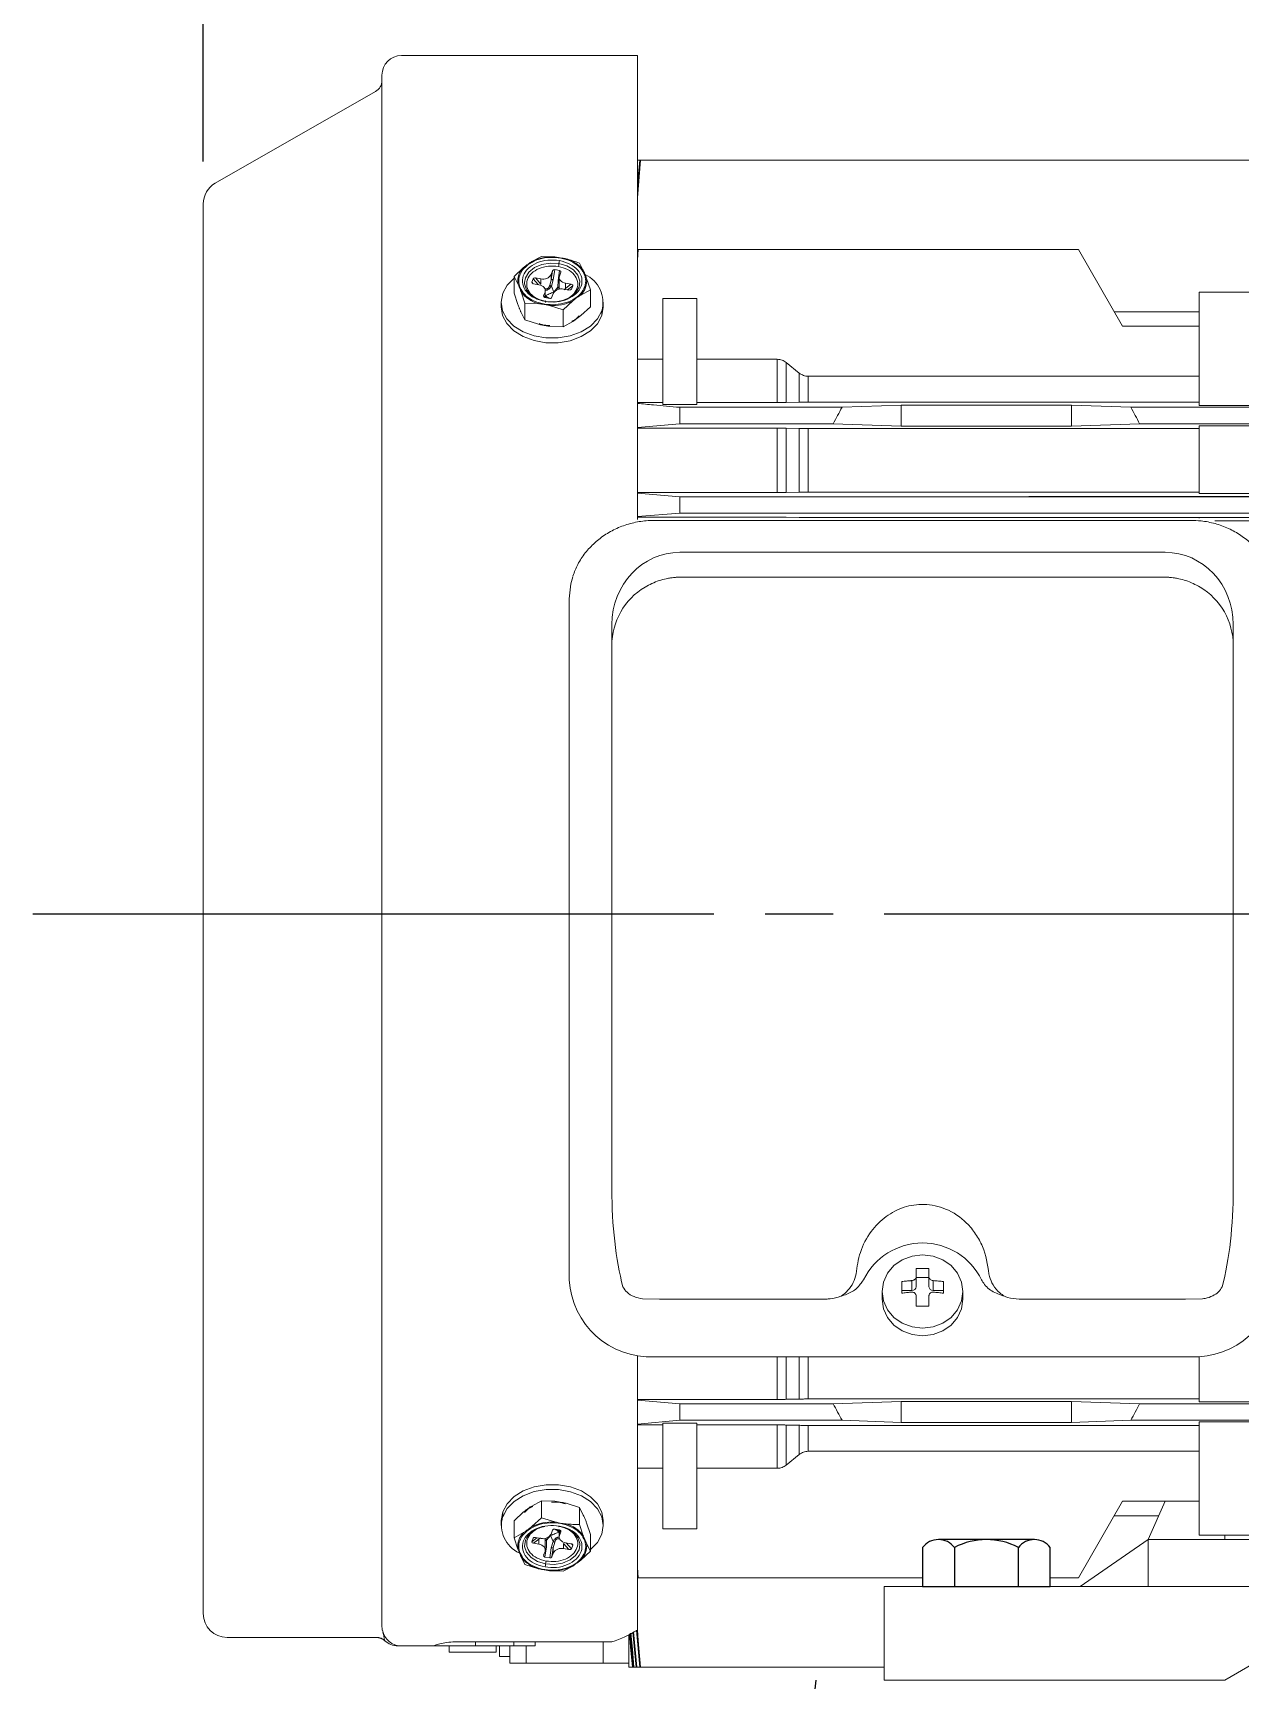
# Model space of a CAD drawing. Header units: millimetres. Extents: x 0 to 2376, y 0 to 1680.
# Drawn here: x 450.6 to 592.4, y 440.1 to 633.5 of the extents above; entities that cross this region are included whole.
import ezdxf

# ---------------------------------------------------------------- set-up
doc = ezdxf.new("R2010")
doc.units = ezdxf.units.MM
doc.header["$LTSCALE"] = 4
doc.linetypes.add('CENTER', pattern=[25, 20, -1.5, 2, -1.5])
doc.layers.add('DETAIL', color=4, linetype='Continuous')
doc.layers.add('SIZE', color=3, linetype='Continuous')

msp = doc.modelspace()

# ---------------------------------------------------------------- linework, layer by layer
at = {"color": 7, "linetype": 'Continuous', "lineweight": 15}
for p, q in [((521.56, 630.87), (493.86, 630.87)), ((521.56, 630.87), (521.56, 576.39)), ((491.56, 446.55), (491.56, 628.57)), ((490.8, 626.64), (471.97, 615.87)), ((521.94, 618.57), (521.56, 614.15)), ((521.56, 618.57), (521.84, 618.57)), ((521.94, 618.57), (693.18, 618.57)), ((470.56, 448.5), (470.56, 613.44)), ((521.66, 608.07), (521.56, 606.85)), ((521.66, 608.07), (573.36, 608.07)), ((578.56, 599.07), (573.36, 608.07)), ((508.2, 605.98), (507.08, 604.92)), ((508.73, 606.32), (508.68, 606.34)), ((510.28, 607.27), (509.15, 606.67)), ((511.86, 607.22), (510.28, 607.27)), ((511.44, 605.15), (511.59, 605.59)), ((511.44, 604.54), (511.59, 605.59)), ((511.67, 604.53), (511.85, 605.73)), ((511.85, 605.73), (512.43, 605.63)), ((512.25, 604.43), (512.43, 605.63)), ((515.21, 605.61), (514.77, 606.48)), ((507.08, 602.95), (507.08, 604.92)), ((507.08, 604.92), (507.52, 604.05)), ((507.71, 603.6), (507.78, 603.62)), ((509.16, 604.24), (509.3, 604.65)), ((509.98, 603.94), (509.35, 604.05)), ((509.59, 604.74), (510.22, 604.63)), ((509.59, 604.74), (510.22, 604.03)), ((510.22, 604.63), (510.22, 604.03)), ((511.26, 603.85), (511.44, 604.54)), ((511.44, 604.54), (511.44, 605.15)), ((511.46, 603.79), (511.67, 604.53)), ((511.75, 603.09), (511.46, 603.79)), ((512.23, 603.66), (511.76, 603.09)), ((512.25, 604.43), (512.23, 603.66)), ((512.38, 604.8), (512.38, 603.93)), ((512.56, 605.42), (512.41, 604.97)), ((513.13, 604.12), (513.76, 604.01)), ((513.13, 604.12), (513.13, 603.51)), ((513.13, 603.51), (513.76, 604.01)), ((513.96, 603.83), (513.81, 603.41)), ((516.04, 603.34), (515.59, 604.68)), ((505.56, 601.91), (505.56, 601.34)), ((507.08, 602.95), (507.52, 601.62)), ((507.9, 603.12), (508.35, 601.78)), ((508.35, 599.81), (508.35, 601.78)), ((508.35, 601.78), (509.93, 601.73)), ((510.55, 602.64), (510.71, 603.09)), ((510.71, 602.48), (510.55, 602.64)), ((511.27, 602.33), (510.69, 602.44)), ((510.71, 603.09), (510.71, 602.48)), ((510.74, 602.43), (510.74, 603.26)), ((511.68, 602.92), (511.52, 602.47)), ((513.96, 602.05), (512.83, 600.99)), ((513.52, 603.32), (512.89, 603.43)), ((514.91, 602.74), (516.04, 603.34)), ((516.04, 603.34), (516.04, 601.37)), ((517.56, 601.34), (517.56, 601.91)), ((528.56, 602.33), (524.56, 602.33)), ((524.56, 602.33), (524.56, 589.9)), ((528.56, 602.33), (528.56, 589.9)), ((587.56, 589.75), (587.56, 603.07)), ((662.56, 603.07), (587.56, 603.07)), ((507.9, 600.69), (508.35, 599.81)), ((508.35, 599.81), (509.93, 599.31)), ((511.25, 601.5), (512.83, 600.99)), ((512.83, 599.02), (512.83, 600.99)), ((514.91, 600.32), (516.04, 601.37)), ((517.38, 600.88), (517.38, 600.32)), ((577.57, 600.78), (587.56, 600.78)), ((511.25, 599.07), (512.83, 599.02)), ((512.83, 599.02), (513.96, 599.62)), ((578.56, 599.07), (587.56, 599.07)), ((521.56, 595.2), (524.56, 595.2)), ((528.56, 595.2), (538, 595.2)), ((538, 590.1), (538, 595.2)), ((539.03, 594.82), (540.58, 593.58)), ((539.03, 594.82), (539.03, 590.11)), ((540.58, 590.15), (540.58, 593.58)), ((541.61, 593.19), (587.56, 593.19)), ((541.61, 593.19), (541.61, 590.16)), ((521.56, 590.1), (524.56, 590.1)), ((528.56, 590.1), (538, 590.1)), ((539.03, 590.11), (540.58, 590.15)), ((541.61, 590.16), (587.56, 590.16)), ((524.56, 589.9), (528.56, 589.9)), ((526.56, 587.62), (526.56, 589.55)), ((526.56, 589.55), (545.6, 589.55)), ((545.6, 589.55), (552.56, 589.8)), ((552.56, 589.8), (552.56, 587.33)), ((552.56, 589.8), (572.56, 589.8)), ((572.56, 589.8), (579.52, 589.55)), ((572.56, 589.8), (572.56, 587.33)), ((579.52, 589.55), (670.6, 589.55)), ((587.56, 589.75), (662.56, 589.75)), ((526.56, 587.62), (521.56, 587.19)), ((538, 587.11), (521.56, 587.11)), ((526.56, 587.62), (544.56, 587.62)), ((538, 579.54), (538, 587.11)), ((540.58, 587.07), (539.03, 587.1)), ((539.03, 587.1), (539.03, 579.55)), ((540.58, 579.58), (540.58, 587.07)), ((587.56, 587.06), (541.61, 587.06)), ((541.61, 587.06), (541.61, 579.59)), ((552.56, 587.33), (544.56, 587.62)), ((572.56, 587.33), (552.56, 587.33)), ((580.56, 587.62), (572.56, 587.33)), ((580.56, 587.62), (669.56, 587.62)), ((662.56, 587.39), (587.56, 587.39)), ((587.56, 579.42), (587.56, 587.39)), ((521.56, 579.54), (538, 579.54)), ((521.56, 579.46), (526.56, 579.05)), ((526.56, 577.11), (526.56, 579.05)), ((526.56, 579.05), (688.56, 579.05)), ((539.03, 579.55), (540.58, 579.58)), ((541.61, 579.59), (587.56, 579.59)), ((587.56, 579.42), (662.56, 579.42)), ((526.56, 577.11), (521.56, 576.72)), ((538, 576.65), (521.56, 576.65)), ((526.56, 577.11), (627.56, 577.11)), ((540.58, 576.61), (539.03, 576.64)), ((587.56, 576.6), (541.61, 576.6)), ((627.56, 576.61), (587.56, 576.61)), ((587.56, 576.53), (587.56, 576.61)), ((586.56, 576.27), (523.56, 576.27)), ((627.56, 576.2), (589.41, 576.2)), ((583.56, 572.52), (526.56, 572.52)), ((526.56, 569.61), (583.56, 569.61)), ((513.56, 488.1), (513.56, 567.07)), ((518.56, 561.57), (518.56, 564.04)), ((591.56, 564.04), (591.56, 561.57)), ((518.56, 497.68), (518.56, 561.57)), ((591.56, 561.57), (591.56, 497.68)), ((513.56, 487.08), (513.56, 488.1)), ((550.31, 485.7), (550.31, 484.79)), ((552.61, 485.81), (553.81, 485.81)), ((553.81, 485.81), (553.81, 486.99)), ((554.31, 487.44), (554.31, 486.27)), ((555.81, 487.35), (554.31, 487.35)), ((555.81, 486.27), (555.81, 487.44)), ((556.31, 486.99), (556.31, 485.81)), ((556.31, 485.81), (557.51, 485.81)), ((559.81, 484.79), (559.81, 485.7)), ((522.17, 484.84), (524.16, 484.82)), ((524.16, 484.82), (543.72, 484.82)), ((566.39, 484.82), (585.96, 484.82)), ((585.96, 484.82), (587.95, 484.84)), ((521.56, 478.14), (521.56, 445.93)), ((586.56, 478.03), (523.56, 478.03)), ((587.56, 478.03), (587.56, 472.75)), ((538, 473.03), (521.56, 473.03)), ((521.56, 472.94), (526.56, 472.52)), ((526.56, 472.52), (544.56, 472.52)), ((526.56, 472.52), (526.56, 470.58)), ((540.58, 473.07), (539.03, 473.04)), ((587.56, 473.08), (541.61, 473.08)), ((544.56, 472.52), (552.56, 472.8)), ((552.56, 472.8), (572.56, 472.8)), ((552.56, 470.33), (552.56, 472.8)), ((572.56, 470.33), (572.56, 472.8)), ((572.56, 472.8), (580.56, 472.52)), ((580.56, 472.52), (632.56, 472.52)), ((587.56, 472.75), (632.56, 472.75)), ((526.56, 470.58), (521.56, 470.12)), ((524.56, 470.24), (528.56, 470.24)), ((524.56, 470.24), (524.56, 457.81)), ((526.56, 470.58), (545.6, 470.58)), ((528.56, 470.24), (528.56, 457.81)), ((552.56, 470.33), (545.6, 470.58)), ((572.56, 470.33), (552.56, 470.33)), ((579.52, 470.58), (572.56, 470.33)), ((579.52, 470.58), (670.6, 470.58)), ((662.56, 470.39), (587.56, 470.39)), ((587.56, 470.39), (587.56, 457.07)), ((521.56, 470.03), (524.56, 470.03)), ((528.56, 470.03), (538, 470.03)), ((538, 464.94), (538, 470.03)), ((539.03, 470.02), (540.58, 469.99)), ((539.03, 470.02), (539.03, 465.32)), ((540.58, 466.56), (540.58, 469.99)), ((541.61, 469.97), (587.56, 469.97)), ((541.61, 469.97), (541.61, 466.94)), ((539.03, 465.32), (540.58, 466.56)), ((541.61, 466.94), (587.56, 466.94)), ((521.56, 464.94), (524.56, 464.94)), ((528.56, 464.94), (538, 464.94)), ((509.27, 460.44), (508.73, 460.16)), ((509.15, 460.51), (510.28, 461.11)), ((510.28, 459.14), (510.28, 461.11)), ((511.86, 461.06), (510.28, 461.11)), ((514.77, 460.32), (513.19, 460.83)), ((573.36, 452.07), (578.56, 461.07)), ((578.56, 461.07), (587.56, 461.07)), ((581.56, 456.57), (583.56, 461.07)), ((505.56, 458.79), (505.56, 458.23)), ((505.74, 459.82), (505.74, 459.25)), ((507.08, 458.76), (508.2, 459.82)), ((507.08, 458.76), (507.08, 456.79)), ((508.73, 460.16), (508.31, 459.76)), ((510.28, 459.14), (509.15, 458.09)), ((511.86, 458.64), (510.28, 459.14)), ((514.77, 458.35), (514.77, 460.32)), ((515.21, 459.45), (514.77, 460.32)), ((516.04, 457.18), (515.59, 458.52)), ((517.56, 458.23), (517.56, 458.79)), ((577.57, 459.36), (582.8, 459.36)), ((508.2, 457.39), (507.08, 456.79)), ((507.08, 456.79), (507.52, 455.46)), ((508.73, 457.68), (508.68, 457.72)), ((509.16, 456.31), (509.3, 456.72)), ((509.98, 456.62), (509.35, 456.13)), ((509.59, 456.81), (510.22, 456.7)), ((509.98, 456.62), (509.98, 456.02)), ((510.89, 456.48), (511.36, 457.04)), ((511.37, 457.04), (511.65, 456.34)), ((511.44, 457.22), (511.59, 457.66)), ((511.85, 457.8), (512.43, 457.7)), ((512.38, 457.71), (512.38, 456.88)), ((512.56, 457.49), (512.41, 457.65)), ((512.41, 457.65), (512.41, 457.05)), ((512.56, 457.49), (512.41, 457.05)), ((515.21, 457.02), (514.77, 458.35)), ((516.04, 455.21), (516.04, 457.18)), ((528.56, 457.81), (524.56, 457.81)), ((573.56, 451.07), (581.56, 456.57)), ((581.56, 456.57), (581.56, 451.07)), ((581.56, 456.57), (668.56, 456.57)), ((662.56, 457.07), (587.56, 457.07)), ((590.56, 457.07), (590.56, 456.57)), ((507.71, 454.98), (507.78, 454.98)), ((509.98, 456.02), (509.35, 456.13)), ((510.55, 454.72), (510.71, 455.16)), ((510.87, 455.71), (510.69, 454.51)), ((510.74, 455.33), (510.74, 456.2)), ((510.87, 455.71), (510.89, 456.48)), ((511.45, 455.6), (511.27, 454.41)), ((511.65, 456.34), (511.45, 455.6)), ((511.68, 455.59), (511.52, 454.54)), ((511.68, 454.99), (511.52, 454.54)), ((511.85, 456.28), (511.68, 455.59)), ((511.68, 454.99), (511.68, 455.59)), ((512.89, 455.5), (512.89, 456.11)), ((512.89, 456.11), (513.52, 455.39)), ((513.52, 455.39), (512.89, 455.5)), ((513.13, 456.19), (513.76, 456.08)), ((513.96, 455.9), (513.81, 455.49)), ((514.91, 454.16), (516.04, 455.21)), ((516.04, 455.21), (515.59, 456.09)), ((507.9, 454.53), (508.35, 453.65)), ((508.35, 453.65), (509.93, 453.15)), ((511.27, 454.41), (510.69, 454.51)), ((511.25, 452.91), (512.83, 452.86)), ((513.96, 453.46), (512.83, 452.86)), ((521.66, 452.07), (521.56, 453.29)), ((521.66, 452.07), (555.05, 452.07)), ((550.56, 440.07), (550.56, 451.07)), ((550.56, 451.07), (699.56, 451.07)), ((570.06, 452.07), (573.36, 452.07)), ((490.89, 445.07), (490.92, 445.08)), ((491.56, 446.55), (491.6, 445.91)), ((520.56, 441.57), (520.56, 445.36)), ((521.04, 445.69), (521.41, 441.57)), ((521.48, 441.57), (521.12, 445.72)), ((521.45, 445.92), (521.84, 441.57)), ((509.56, 444.07), (493.86, 444.07)), ((497.56, 444.07), (497.56, 444.07)), ((499.46, 443.33), (499.46, 444.07)), ((499.46, 443.33), (504.96, 443.33)), ((518.56, 444.56), (500.56, 444.56)), ((504.96, 443.33), (504.96, 444.07)), ((505.36, 444.07), (505.36, 442.83)), ((506.56, 442.32), (506.56, 444.07)), ((509.56, 444.56), (509.56, 444.07)), ((517.56, 444.56), (517.56, 442.07)), ((505.36, 442.83), (506.56, 442.83)), ((520.56, 442.07), (506.57, 442.07)), ((520.98, 441.57), (520.56, 441.57)), ((521, 441.57), (521.12, 441.57)), ((521.16, 441.57), (521.41, 441.57)), ((521.48, 441.57), (521.84, 441.57)), ((521.94, 441.57), (550.56, 441.57)), ((594.02, 442.07), (590.56, 440.07)), ((590.56, 440.07), (550.56, 440.07))]:
    msp.add_line(p, q, dxfattribs=at)
at = {"color": 8, "linetype": 'Continuous', "lineweight": 15}
for p, q in [((509.31, 604.07), (509.16, 604.24)), ((509.91, 603.96), (509.3, 604.65)), ((512.23, 603.66), (512.31, 603.39)), ((512.39, 603.93), (512.39, 603.65)), ((512.39, 603.65), (512.42, 603.43)), ((513.35, 603.35), (513.96, 603.83)), ((510.74, 602.79), (510.78, 602.68)), ((510.78, 602.68), (510.74, 602.69)), ((512.95, 603.35), (513.13, 603.51)), ((513.7, 603.33), (513.81, 603.41)), ((509.76, 456.78), (509.16, 456.31)), ((509.41, 456.81), (509.3, 456.72)), ((510.17, 456.78), (509.98, 456.62)), ((510.73, 456.48), (510.69, 456.71)), ((510.89, 456.48), (510.81, 456.74)), ((512.38, 457.35), (512.33, 457.46)), ((512.34, 457.46), (512.38, 457.44)), ((510.72, 456.2), (510.73, 456.48)), ((513.21, 456.18), (513.81, 455.49)), ((513.81, 456.07), (513.96, 455.9)), ((502.56, 444.56), (502.56, 444.07)), ((507.06, 444.07), (507.06, 444.56)), ((508.49, 444.07), (508.49, 442.07))]:
    msp.add_line(p, q, dxfattribs=at)
at = {"color": 7, "linetype": 'Continuous'}
msp.add_line((567.56, 579.07), (647.56, 579.07), dxfattribs=at)
at = {"linetype": 'Continuous', "lineweight": 15}
for p, q in [((538, 473.03), (538, 478.03)), ((539.03, 478.03), (539.03, 473.04)), ((540.58, 473.07), (540.58, 478.03)), ((541.61, 478.03), (541.61, 473.08))]:
    msp.add_line(p, q, dxfattribs=at)
at = {"color": 7, "linetype": 'Continuous', "lineweight": 15, "flags": 128}
for points in [[(521.56, 615.42), (521.7, 617.01), (521.84, 618.57)], [(512.34, 606.44), (513.28, 606.16), (514.05, 605.68), (514.57, 605.07), (514.8, 604.37), (514.71, 603.65), (514.31, 602.99), (513.65, 602.45), (512.78, 602.08), (511.78, 601.92), (510.77, 601.98)], [(505.74, 602.94), (506.25, 603.89), (507.08, 604.73)], [(510.77, 601.98), (509.84, 602.26), (509.07, 602.73), (508.54, 603.35), (508.32, 604.05), (508.31, 604.21)], [(510.71, 603.09), (510.74, 603.22), (510.73, 603.36), (510.68, 603.5), (510.6, 603.62), (510.48, 603.73), (510.33, 603.83), (510.17, 603.9), (509.98, 603.94)], [(512.41, 604.97), (512.38, 604.84), (512.39, 604.7), (512.43, 604.56), (512.52, 604.44), (512.64, 604.33), (512.78, 604.24), (512.95, 604.16), (513.13, 604.12)], [(517.38, 600.88), (516.86, 599.93), (516.04, 599.09), (514.95, 598.41), (513.67, 597.94), (512.27, 597.7), (510.82, 597.7), (509.42, 597.95), (508.14, 598.42), (507.06, 599.1), (506.24, 599.95), (505.73, 600.9), (505.56, 601.92), (505.74, 602.94)], [(510.77, 602.01), (510.77, 602.03), (510.76, 602.05), (510.75, 602.05), (510.75, 602.05), (510.73, 602.03), (510.72, 602.01), (510.71, 601.98)], [(510.77, 602.01), (510.77, 601.95), (510.78, 601.92), (510.78, 601.91), (510.79, 601.9), (510.8, 601.91), (510.81, 601.92), (510.82, 601.94), (510.83, 601.97)], [(517.38, 600.32), (516.86, 599.36), (516.04, 598.52), (514.95, 597.85), (513.67, 597.37), (512.27, 597.13), (510.82, 597.13), (509.42, 597.38), (508.14, 597.86), (507.06, 598.54), (506.24, 599.38), (505.73, 600.34), (505.56, 601.34)], [(517.56, 601.34), (517.56, 601.33), (517.38, 600.32)], [(513.56, 567.07), (513.75, 568.83), (513.97, 569.65)], [(550.31, 485.7), (550.47, 484.59), (550.94, 483.55), (551.7, 482.66), (552.68, 481.98), (553.83, 481.55), (555.06, 481.4), (556.29, 481.55), (557.43, 481.98), (558.42, 482.66), (559.17, 483.55), (559.65, 484.59), (559.81, 485.7), (559.65, 486.81), (559.17, 487.85), (558.42, 488.74), (557.43, 489.43), (556.29, 489.86), (555.06, 490), (553.83, 489.86), (552.68, 489.43), (551.7, 488.74), (550.94, 487.85), (550.47, 486.81), (550.31, 485.7)], [(550.31, 484.79), (550.47, 483.68), (550.94, 482.64), (551.7, 481.75), (552.68, 481.07), (553.83, 480.64), (555.06, 480.49), (556.29, 480.64), (557.43, 481.07), (558.42, 481.75), (559.17, 482.64), (559.65, 483.68), (559.81, 484.79), (559.81, 484.79)], [(505.74, 459.82), (506.25, 460.77), (507.08, 461.61), (508.16, 462.29), (509.44, 462.76), (510.85, 463), (512.3, 463), (513.7, 462.75), (514.98, 462.28), (516.06, 461.6), (516.88, 460.75), (517.39, 459.8), (517.56, 458.79)], [(505.74, 459.25), (506.25, 460.21), (507.08, 461.05), (508.16, 461.72), (509.44, 462.2), (510.85, 462.44), (512.3, 462.44), (513.7, 462.19), (514.98, 461.71), (516.06, 461.03), (516.88, 460.19), (517.39, 459.23), (517.56, 458.21), (517.38, 457.2)], [(505.56, 458.79), (505.56, 458.8), (505.74, 459.82)], [(512.4, 458.15), (512.39, 458.12), (512.38, 458.1), (512.37, 458.09), (512.36, 458.08), (512.35, 458.09), (512.35, 458.1), (512.34, 458.13), (512.34, 458.16)], [(512.34, 458.16), (513.28, 457.88), (514.05, 457.4), (514.57, 456.79), (514.8, 456.09), (514.81, 455.93)], [(512.41, 457.05), (512.38, 456.91), (512.39, 456.77), (512.43, 456.64), (512.52, 456.51), (512.64, 456.4), (512.78, 456.31), (512.95, 456.24), (513.13, 456.19)], [(517.38, 457.2), (516.86, 456.24), (516.04, 455.4)], [(510.71, 455.16), (510.74, 455.3), (510.73, 455.44), (510.68, 455.57), (510.6, 455.7), (510.48, 455.81), (510.33, 455.9), (510.17, 455.97), (509.98, 456.02)], [(520.63, 445.5), (520.77, 443.95), (520.98, 441.57)], [(521, 441.57), (520.95, 442.13), (520.76, 444.4), (520.66, 445.51)], [(520.77, 445.56), (520.77, 445.51), (521.12, 441.57)], [(521.16, 441.57), (520.98, 443.7), (520.81, 445.58)], [(521.94, 441.57), (521.67, 444.73), (521.56, 445.98)]]:
    msp.add_lwpolyline(points, dxfattribs=at)
at = {"color": 8, "linetype": 'Continuous', "lineweight": 15, "flags": 128}
for points in [[(508.31, 604.21), (508.4, 604.76), (508.8, 605.42), (509.47, 605.97), (510.34, 606.34), (511.33, 606.5), (512.34, 606.44)], [(510.77, 453.7), (509.84, 453.98), (509.07, 454.45), (508.54, 455.07), (508.32, 455.77), (508.4, 456.48), (508.44, 456.57)], [(514.81, 455.93), (514.71, 455.37), (514.31, 454.71), (513.65, 454.17), (512.78, 453.8), (511.78, 453.63), (510.77, 453.7)]]:
    msp.add_lwpolyline(points, dxfattribs=at)
at = {"color": 7, "linetype": 'Continuous', "lineweight": 15}
for centre, radius, start, end in [((493.86, 628.57), 2.3, 90, 180), ((490.06, 627.94), 1.5, 299.7449, 0), ((473.36, 613.44), 2.8, 119.7449, 180), ((509.77, 604.34), 2.27, 133.7566, 187.4247), ((511.53, 601.91), 5.32, 86.4311, 116.5067), ((511.13, 606.47), 1.22, 341.8151, 358.4973), ((513.56, 606.41), 1.22, 161.8151, 178.4973), ((512.19, 603.36), 3.77, 36.673, 74.6907), ((510.5, 605.67), 1.07, 255.1011, 330.9539), ((513.34, 604.38), 2.27, 313.7553, 7.4246), ((513.87, 601.86), 3.64, 344.4705, 64.6518), ((510.92, 605.36), 3.77, 216.674, 254.6907), ((511.59, 606.81), 5.32, 266.4318, 296.5067), ((512.62, 602.4), 1.07, 75.1011, 150.9539), ((555.06, 483.68), 7.72, 25.9627, 154.0373), ((523.11, 487.58), 9.56, 182.9767, 272.6955), ((553.83, 486.29), 0.478, 267.3045, 357.0233), ((556.29, 486.29), 0.478, 182.9767, 272.6955), ((587.01, 487.58), 9.56, 267.3045, 357.0233), ((509.24, 458.28), 3.64, 164.4668, 244.6111), ((511.53, 453.32), 5.32, 86.4311, 116.5067), ((509.77, 455.75), 2.27, 133.7566, 187.4247), ((510.86, 455.39), 2.69, 109.1151, 154.0438), ((510.5, 457.74), 1.07, 255.1011, 330.9539), ((512.19, 454.77), 3.77, 36.673, 74.6908), ((512.62, 454.47), 1.07, 75.1011, 150.9539), ((513.34, 455.8), 2.27, 313.7553, 7.4246), ((510.92, 456.78), 3.77, 216.674, 254.6906), ((509.55, 453.73), 1.22, 341.8151, 358.4973), ((511.99, 453.67), 1.22, 161.8151, 178.4973), ((511.59, 458.22), 5.32, 266.4318, 296.5067), ((473.36, 447.87), 2.8, 180, 270), ((490.89, 443.57), 1.5, 47.4631, 90), ((490.88, 443.58), 1.5, 47.2397, 88.3361), ((493.86, 446.37), 2.3, 191.5353, 270), ((515.14, 456.07), 12, 286.5287, 302.3097), ((493.45, 446.37), 2.3, 227.2369, 270)]:
    msp.add_arc(centre, radius, start, end, dxfattribs=at)
at = {"color": 8, "linetype": 'Continuous', "lineweight": 15}
msp.add_arc((511.38, 457.37), 0.961, 5.4766, 22.0511, dxfattribs=at)
at = {"color": 7, "linetype": 'Continuous', "lineweight": 15}
for centre, major_axis, ratio, start_param, end_param in [((511.79, 605.56), (0.196, 0.064), 0.833883, 1.001448, 2.572244), ((512.37, 605.45), (0.196, 0.064), 0.833883, 5.713837, 7.284633), ((509.4, 604.19), (0.248, -0.023), 0.571998, 2.998635, 4.569431), ((509.55, 604.6), (0.248, -0.023), 0.571998, 1.427838, 2.998635), ((513.72, 603.87), (0.248, -0.023), 0.571998, 6.140227, 7.711024), ((510.75, 602.61), (0.196, 0.064), 0.833883, 2.572244, 4.14304), ((511.33, 602.51), (0.196, 0.064), 0.833883, 4.14304, 5.713837), ((513.57, 603.46), (0.248, -0.023), 0.571998, 4.569431, 6.140227), ((605.25, 530.07), (0, 100), 0.742091, 0.933694, 0.957584), ((519.87, 530.07), (0, 100), 0.742091, 5.325601, 5.349491), ((526.56, 564.04), (0, 8.48), 0.943922, 0, 1.570796), ((583.56, 564.04), (0, 8.48), 0.943922, 4.712389, 6.283185), ((526.56, 561.57), (0, 8), 0.999938, 0.538191, 1.570796), ((583.56, 561.57), (0, 8), 0.999938, 4.712389, 5.744994), ((524.16, 497.68), (0, 17.84), 0.313894, 1.570796, 2.266624), ((585.96, 497.68), (0, 17.84), 0.313894, 4.016561, 4.712389), ((605.25, 530.07), (0, 100), 0.742091, 2.184009, 2.207898), ((519.87, 530.07), (0, 100), 0.742091, 4.075287, 4.099177), ((509.55, 456.68), (0.248, -0.023), 0.571998, 1.427838, 2.998635), ((511.79, 457.63), (0.196, 0.064), 0.833883, 1.001448, 2.572244), ((512.37, 457.53), (0.196, 0.064), 0.833883, 5.713837, 7.284633), ((509.4, 456.27), (0.248, -0.023), 0.571998, 2.998635, 4.569431), ((510.75, 454.68), (0.196, 0.064), 0.833883, 2.572244, 4.14304), ((513.57, 455.53), (0.248, -0.023), 0.571998, 4.569431, 6.140227), ((513.72, 455.94), (0.248, -0.023), 0.571998, 6.140227, 7.711024), ((511.33, 454.58), (0.196, 0.064), 0.833883, 4.14304, 5.713837)]:
    msp.add_ellipse(centre, major_axis=major_axis, ratio=ratio, start_param=start_param, end_param=end_param, dxfattribs=at)
for points, knots in [([(521.84, 618.57), (521.85, 618.57), (521.88, 618.57), (521.91, 618.57), (521.93, 618.57), (521.94, 618.57)], [0, 0, 0, 0, 0.402595, 0.805191, 1, 1, 1, 1]), ([(507.78, 603.62), (507.71, 603.86), (507.57, 604.33), (507.71, 605.06), (508.07, 605.75), (508.51, 606.13), (508.73, 606.31)], [0, 0, 0, 0, 0.251049, 0.500001, 0.748969, 1, 1, 1, 1]), ([(508.73, 606.31), (509.05, 606.51), (509.71, 606.91), (510.97, 607.18), (512.27, 607.17), (513.5, 606.86), (514.52, 606.29), (515.23, 605.51), (515.55, 604.62), (515.44, 603.7), (514.93, 602.85), (514.05, 602.17), (512.91, 601.72), (511.63, 601.55), (510.34, 601.69), (509.18, 602.11), (508.25, 602.77), (507.93, 603.33), (507.78, 603.62)], [0, 0, 0, 0, 0.062524, 0.12497, 0.187503, 0.249995, 0.312499, 0.374999, 0.4375, 0.5, 0.5625, 0.625001, 0.687502, 0.750005, 0.812497, 0.87503, 0.937476, 1, 1, 1, 1]), ([(512.4, 606.79), (511.95, 606.83), (511.03, 606.91), (509.71, 606.56), (508.67, 605.9), (508.07, 605), (508.01, 604.01), (508.48, 603.08), (509.42, 602.33), (510.28, 602.1), (510.71, 601.98)], [0, 0, 0, 0, 0.124998, 0.249994, 0.374992, 0.499988, 0.624985, 0.749983, 0.874982, 1, 1, 1, 1]), ([(508.68, 606.34), (508.56, 606.26), (508.41, 606.14), (508.25, 606.01), (508.2, 605.98)], [0, 0, 0, 0, 0.730736, 1, 1, 1, 1]), ([(512.28, 606.09), (511.89, 606.13), (511.11, 606.2), (509.97, 605.89), (509.08, 605.33), (508.57, 604.56), (508.51, 603.71), (508.92, 602.91), (509.72, 602.27), (510.46, 602.07), (510.83, 601.97)], [0, 0, 0, 0, 0.124948, 0.249911, 0.374894, 0.499847, 0.6248, 0.749794, 0.874876, 1, 1, 1, 1]), ([(509.15, 606.67), (509.04, 606.6), (508.88, 606.49), (508.72, 606.37), (508.68, 606.34)], [0, 0, 0, 0, 0.731748, 1, 1, 1, 1]), ([(510.71, 601.98), (511.17, 601.94), (512.08, 601.86), (513.41, 602.21), (514.44, 602.87), (515.04, 603.77), (515.11, 604.76), (514.63, 605.69), (513.7, 606.44), (512.84, 606.67), (512.4, 606.79)], [0, 0, 0, 0, 0.124998, 0.249994, 0.374992, 0.499988, 0.624985, 0.749983, 0.874982, 1, 1, 1, 1]), ([(510.83, 601.97), (511.22, 601.94), (512.01, 601.86), (513.14, 602.17), (514.03, 602.73), (514.54, 603.5), (514.6, 604.35), (514.2, 605.15), (513.39, 605.79), (512.65, 605.99), (512.28, 606.09)], [0, 0, 0, 0, 0.124948, 0.249911, 0.374894, 0.499847, 0.6248, 0.749794, 0.874876, 1, 1, 1, 1]), ([(513.19, 606.99), (513.03, 607.02), (512.58, 607.12), (512.14, 607.18), (511.86, 607.22)], [0, 0, 0, 0, 0.365904, 1, 1, 1, 1]), ([(514.77, 606.48), (514.51, 606.58), (513.99, 606.77), (513.46, 606.92), (513.19, 606.99)], [0, 0, 0, 0, 0.498051, 1, 1, 1, 1]), ([(515.59, 604.68), (515.55, 604.8), (515.42, 605.13), (515.29, 605.42), (515.21, 605.61)], [0, 0, 0, 0, 0.365904, 1, 1, 1, 1]), ([(507.52, 604.05), (507.57, 603.94), (507.63, 603.79), (507.7, 603.64), (507.71, 603.6)], [0, 0, 0, 0, 0.731657, 1, 1, 1, 1]), ([(507.71, 603.6), (507.76, 603.48), (507.82, 603.33), (507.88, 603.16), (507.9, 603.12)], [0, 0, 0, 0, 0.730827, 1, 1, 1, 1]), ([(510.62, 603.58), (510.67, 603.54), (510.74, 603.48), (510.88, 603.45), (510.97, 603.47), (511.03, 603.51), (511.1, 603.56), (511.19, 603.67), (511.23, 603.78), (511.26, 603.85)], [0, 0, 0, 0, 0.249143, 0.382693, 0.499601, 0.562617, 0.62539, 0.750813, 1, 1, 1, 1]), ([(510.72, 603.31), (510.73, 603.3), (510.78, 603.29), (510.88, 603.3), (511.02, 603.33), (511.15, 603.41), (511.32, 603.56), (511.4, 603.7), (511.46, 603.79)], [0, 0, 0, 0, 0.045124, 0.199284, 0.343721, 0.504957, 0.673353, 1, 1, 1, 1]), ([(511.46, 603.79), (511.44, 603.8), (511.4, 603.82), (511.35, 603.84), (511.3, 603.85), (511.27, 603.85), (511.26, 603.85)], [0, 0, 0, 0, 0.243736, 0.49999, 0.756249, 1, 1, 1, 1]), ([(512.39, 603.65), (512.38, 603.66), (512.38, 603.66), (512.34, 603.66), (512.29, 603.66), (512.25, 603.66), (512.23, 603.66)], [0, 0, 0, 0, 0.243745, 0.5, 0.756255, 1, 1, 1, 1]), ([(509.93, 601.73), (510.09, 601.71), (510.53, 601.65), (510.97, 601.56), (511.25, 601.5)], [0, 0, 0, 0, 0.365904, 1, 1, 1, 1]), ([(513.96, 602.05), (514.08, 602.14), (514.39, 602.39), (514.71, 602.61), (514.91, 602.74)], [0, 0, 0, 0, 0.365904, 1, 1, 1, 1]), ([(507.52, 601.62), (507.57, 601.5), (507.63, 601.33), (507.7, 601.18), (507.71, 601.14)], [0, 0, 0, 0, 0.7316255, 1, 1, 1, 1]), ([(507.71, 601.14), (507.76, 601.02), (507.82, 600.87), (507.88, 600.73), (507.9, 600.69)], [0, 0, 0, 0, 0.730858, 1, 1, 1, 1]), ([(513.86, 599.68), (513.91, 599.69), (514.28, 599.83), (514.52, 600.08), (514.73, 600.3)], [0, 0, 0, 0, 0.1334256, 1, 1, 1, 1]), ([(513.96, 599.62), (514.08, 599.7), (514.39, 599.91), (514.71, 600.16), (514.91, 600.32)], [0, 0, 0, 0, 0.3659039, 1, 1, 1, 1]), ([(509.93, 599.31), (510.09, 599.27), (510.53, 599.17), (510.97, 599.11), (511.25, 599.07)], [0, 0, 0, 0, 0.365894, 1, 1, 1, 1]), ([(510.03, 599.38), (510.14, 599.34), (510.52, 599.18), (510.97, 599.17), (511.29, 599.16)], [0, 0, 0, 0, 0.28602, 1, 1, 1, 1]), ([(538, 595.2), (538.19, 595.18), (538.57, 595.14), (538.88, 594.93), (539.03, 594.82)], [0, 0, 0, 0, 0.499016, 1, 1, 1, 1]), ([(541.61, 593.19), (541.43, 593.21), (541.05, 593.25), (540.74, 593.47), (540.58, 593.58)], [0, 0, 0, 0, 0.495727, 1, 1, 1, 1]), ([(538, 590.1), (538.18, 590.1), (538.53, 590.1), (538.86, 590.11), (539.01, 590.11), (539.03, 590.11)], [0, 0, 0, 0, 0.464565, 0.926913, 1, 1, 1, 1]), ([(541.61, 590.16), (541.44, 590.16), (541.09, 590.16), (540.76, 590.15), (540.61, 590.15), (540.58, 590.15)], [0, 0, 0, 0, 0.46006, 0.917671, 1, 1, 1, 1]), ([(521.56, 590.01), (522.18, 589.95), (523.77, 589.8), (525.51, 589.65), (526.56, 589.55)], [0, 0, 0, 0, 0.3959, 1, 1, 1, 1]), ([(539.03, 587.1), (538.88, 587.1), (538.57, 587.11), (538.19, 587.11), (538, 587.11)], [0, 0, 0, 0, 0.502567, 1, 1, 1, 1]), ([(540.58, 587.07), (540.74, 587.06), (541.05, 587.06), (541.42, 587.06), (541.61, 587.06)], [0, 0, 0, 0, 0.499632, 1, 1, 1, 1]), ([(538, 579.54), (538.2, 579.54), (538.57, 579.54), (538.88, 579.55), (539.03, 579.55)], [0, 0, 0, 0, 0.519546, 1, 1, 1, 1]), ([(541.61, 579.59), (541.42, 579.59), (541.05, 579.59), (540.73, 579.58), (540.58, 579.58)], [0, 0, 0, 0, 0.5168863, 1, 1, 1, 1]), ([(539.03, 576.64), (538.86, 576.64), (538.54, 576.64), (538.17, 576.65), (538, 576.65)], [0, 0, 0, 0, 0.547435, 1, 1, 1, 1]), ([(540.58, 576.61), (540.76, 576.61), (541.07, 576.6), (541.44, 576.6), (541.61, 576.6)], [0, 0, 0, 0, 0.545645, 1, 1, 1, 1]), ([(523.56, 576.27), (523.24, 576.27), (522.36, 576.24), (520.93, 575.99), (519.32, 575.46), (517.84, 574.67), (516.52, 573.67), (515.41, 572.47), (514.53, 571.16), (514.17, 570.2), (513.99, 569.73)], [0, 0, 0, 0, 0.07489, 0.208587, 0.342457, 0.476297, 0.609985, 0.743377, 0.876333, 1, 1, 1, 1]), ([(596.56, 567.07), (596.55, 567.37), (596.52, 568.19), (596.25, 569.51), (595.67, 570.97), (594.83, 572.33), (593.75, 573.53), (592.47, 574.55), (591.02, 575.36), (589.44, 575.93), (587.93, 576.23), (586.96, 576.26), (586.56, 576.27)], [0, 0, 0, 0, 0.0620739, 0.1687237, 0.2754269, 0.3822946, 0.4894722, 0.5970309, 0.7049731, 0.8132545, 0.9218111, 1, 1, 1, 1]), ([(522.46, 568.44), (523, 568.72), (523.8, 569.14), (524.84, 569.41), (525.41, 569.51), (525.76, 569.56), (526.01, 569.58), (526.17, 569.59), (526.29, 569.6), (526.37, 569.6), (526.42, 569.6), (526.46, 569.6), (526.49, 569.6), (526.51, 569.61), (526.52, 569.61), (526.53, 569.61), (526.53, 569.61), (526.54, 569.61), (526.55, 569.61), (526.56, 569.61)], [0, 0, 0, 0, 0.421872, 0.625038, 0.744653, 0.82318, 0.876672, 0.913693, 0.939503, 0.957562, 0.970219, 0.979097, 0.985327, 0.9897, 0.992769, 0.992949, 0.99505, 0.99584, 1, 1, 1, 1]), ([(587.66, 568.44), (587.12, 568.72), (586.31, 569.14), (585.27, 569.41), (584.71, 569.51), (584.35, 569.56), (584.11, 569.58), (583.94, 569.59), (583.83, 569.6), (583.75, 569.6), (583.69, 569.6), (583.65, 569.6), (583.62, 569.6), (583.6, 569.61), (583.59, 569.61), (583.59, 569.61), (583.58, 569.61), (583.57, 569.61), (583.56, 569.61), (583.56, 569.61)], [0, 0, 0, 0, 0.421872, 0.625038, 0.744653, 0.82318, 0.876672, 0.913693, 0.939503, 0.957562, 0.970219, 0.979097, 0.985327, 0.9897, 0.992769, 0.992949, 0.99505, 0.99584, 1, 1, 1, 1]), ([(562.86, 487.76), (562.69, 488.87), (562.43, 490.53), (561.33, 492.48), (560, 494.12), (557.95, 495.51), (555.31, 496.08), (552.85, 495.72), (550.67, 494.58), (548.88, 492.75), (547.62, 490.39), (547.37, 488.62), (547.25, 487.76)], [0, 0, 0, 0, 0.1339074, 0.2014056, 0.2688501, 0.3880387, 0.4926673, 0.588707, 0.683846, 0.7845311, 0.8953849, 1, 1, 1, 1]), ([(547.25, 487.76), (547.16, 487.42), (546.97, 486.72), (546.34, 485.82), (545.77, 485.34), (545.46, 485.15), (545.45, 485.14)], [0, 0, 0, 0, 0.3299884, 0.6635024, 0.9832293, 1, 1, 1, 1]), ([(554.31, 488.4), (554.31, 488.26), (554.31, 487.95), (554.31, 487.62), (554.31, 487.44)], [0, 0, 0, 0, 0.4714, 1, 1, 1, 1]), ([(555.81, 488.4), (555.81, 488.26), (555.81, 487.95), (555.81, 487.62), (555.81, 487.44)], [0, 0, 0, 0, 0.4714, 1, 1, 1, 1]), ([(564.67, 485.14), (564.49, 485.27), (563.97, 485.63), (563.32, 486.42), (562.98, 487.22), (562.88, 487.67), (562.86, 487.76)], [0, 0, 0, 0, 0.203955, 0.579304, 0.911489, 1, 1, 1, 1]), ([(519.86, 486.25), (520.01, 486.02), (520.32, 485.55), (521.15, 485.04), (521.83, 484.91), (522.17, 484.84)], [0, 0, 0, 0, 0.302151, 0.648654, 1, 1, 1, 1]), ([(545.45, 485.14), (545.69, 485.22), (546.38, 485.43), (547.39, 486.01), (547.88, 486.72), (548.11, 487.06)], [0, 0, 0, 0, 0.223917, 0.618431, 1, 1, 1, 1]), ([(553.81, 486.99), (553.76, 486.98), (553.55, 486.97), (553.14, 486.93), (552.79, 486.89), (552.61, 486.86)], [0, 0, 0, 0, 0.114188, 0.528636, 1, 1, 1, 1]), ([(553.81, 485.63), (553.76, 485.62), (553.55, 485.61), (553.14, 485.57), (552.79, 485.53), (552.61, 485.51)], [0, 0, 0, 0, 0.114188, 0.528636, 1, 1, 1, 1]), ([(553.81, 486.99), (553.86, 486.99), (553.97, 487.01), (554.12, 487.09), (554.24, 487.2), (554.3, 487.32), (554.3, 487.4), (554.31, 487.44)], [0, 0, 0, 0, 0.212682, 0.425492, 0.635465, 0.844174, 1, 1, 1, 1]), ([(554.31, 485.17), (554.3, 485.23), (554.29, 485.34), (554.21, 485.47), (554.08, 485.58), (553.94, 485.63), (553.85, 485.63), (553.81, 485.63)], [0, 0, 0, 0, 0.212682, 0.425492, 0.635465, 0.844174, 1, 1, 1, 1]), ([(555.81, 487.44), (555.81, 487.39), (555.82, 487.3), (555.91, 487.17), (556.03, 487.06), (556.17, 487), (556.27, 486.99), (556.31, 486.99)], [0, 0, 0, 0, 0.2126816, 0.4254923, 0.6354654, 0.8441743, 1, 1, 1, 1]), ([(556.31, 485.63), (556.25, 485.63), (556.14, 485.62), (555.99, 485.55), (555.88, 485.44), (555.82, 485.31), (555.81, 485.21), (555.81, 485.17)], [0, 0, 0, 0, 0.2126816, 0.4254923, 0.6354654, 0.8441743, 1, 1, 1, 1]), ([(557.51, 486.86), (557.32, 486.89), (556.93, 486.94), (556.52, 486.97), (556.31, 486.99)], [0, 0, 0, 0, 0.4714, 1, 1, 1, 1]), ([(557.51, 485.51), (557.32, 485.53), (556.93, 485.58), (556.52, 485.61), (556.31, 485.63)], [0, 0, 0, 0, 0.4714, 1, 1, 1, 1]), ([(562, 487.06), (562.05, 486.98), (562.32, 486.47), (563.16, 485.67), (564.16, 485.32), (564.67, 485.14)], [0, 0, 0, 0, 0.085453, 0.534803, 1, 1, 1, 1]), ([(587.95, 484.84), (588.05, 484.86), (588.48, 484.92), (589.14, 485.15), (589.85, 485.62), (590.12, 486.04), (590.26, 486.25)], [0, 0, 0, 0, 0.1114804, 0.430349, 0.7178345, 1, 1, 1, 1]), ([(543.72, 484.82), (543.88, 484.82), (544.47, 484.83), (545.04, 485.01), (545.45, 485.14)], [0, 0, 0, 0, 0.272324, 1, 1, 1, 1]), ([(554.31, 485.17), (554.31, 485.13), (554.31, 484.92), (554.31, 484.52), (554.31, 484.16), (554.31, 483.97)], [0, 0, 0, 0, 0.114188, 0.528636, 1, 1, 1, 1]), ([(555.81, 485.17), (555.81, 485.13), (555.81, 484.92), (555.81, 484.52), (555.81, 484.16), (555.81, 483.97)], [0, 0, 0, 0, 0.114188, 0.528636, 1, 1, 1, 1]), ([(564.67, 485.14), (564.79, 485.09), (565.34, 484.89), (565.94, 484.85), (566.39, 484.82)], [0, 0, 0, 0, 0.22818, 1, 1, 1, 1]), ([(539.03, 473.04), (538.88, 473.03), (538.57, 473.03), (538.19, 473.03), (538, 473.03)], [0, 0, 0, 0, 0.502567, 1, 1, 1, 1]), ([(540.58, 473.07), (540.74, 473.07), (541.05, 473.08), (541.42, 473.08), (541.61, 473.08)], [0, 0, 0, 0, 0.499632, 1, 1, 1, 1]), ([(538, 470.03), (538.18, 470.03), (538.53, 470.03), (538.86, 470.03), (539.01, 470.02), (539.03, 470.02)], [0, 0, 0, 0, 0.464565, 0.926913, 1, 1, 1, 1]), ([(541.61, 469.97), (541.44, 469.98), (541.09, 469.98), (540.76, 469.98), (540.61, 469.99), (540.58, 469.99)], [0, 0, 0, 0, 0.4600602, 0.9176713, 1, 1, 1, 1]), ([(541.61, 466.94), (541.43, 466.92), (541.05, 466.88), (540.74, 466.67), (540.58, 466.56)], [0, 0, 0, 0, 0.495727, 1, 1, 1, 1]), ([(538, 464.94), (538.19, 464.96), (538.57, 464.99), (538.88, 465.21), (539.03, 465.32)], [0, 0, 0, 0, 0.499016, 1, 1, 1, 1]), ([(509.15, 460.51), (509.04, 460.44), (508.88, 460.33), (508.72, 460.21), (508.68, 460.18)], [0, 0, 0, 0, 0.731731, 1, 1, 1, 1]), ([(513.09, 460.75), (512.82, 460.84), (512.31, 461), (511.75, 460.98), (511.49, 460.97)], [0, 0, 0, 0, 0.537259, 1, 1, 1, 1]), ([(513.19, 460.83), (513.03, 460.86), (512.58, 460.96), (512.14, 461.02), (511.86, 461.06)], [0, 0, 0, 0, 0.365904, 1, 1, 1, 1]), ([(508.73, 457.68), (509.05, 457.88), (509.71, 458.28), (510.97, 458.55), (512.27, 458.54), (513.5, 458.23), (514.52, 457.66), (515.23, 456.88), (515.55, 455.99), (515.44, 455.07), (514.93, 454.22), (514.05, 453.54), (512.91, 453.09), (511.63, 452.92), (510.34, 453.05), (509.18, 453.48), (508.25, 454.13), (507.93, 454.7), (507.78, 454.98)], [0, 0, 0, 0, 0.062524, 0.12497, 0.187503, 0.249995, 0.312499, 0.374999, 0.4375, 0.5, 0.5625, 0.625001, 0.687502, 0.750005, 0.812497, 0.87503, 0.937476, 1, 1, 1, 1]), ([(508.68, 460.18), (508.56, 460.1), (508.41, 459.98), (508.25, 459.85), (508.2, 459.82)], [0, 0, 0, 0, 0.7307918, 1, 1, 1, 1]), ([(513.19, 458.4), (513.03, 458.42), (512.58, 458.48), (512.14, 458.58), (511.86, 458.64)], [0, 0, 0, 0, 0.365904, 1, 1, 1, 1]), ([(515.59, 458.52), (515.55, 458.64), (515.42, 458.97), (515.29, 459.26), (515.21, 459.45)], [0, 0, 0, 0, 0.365904, 1, 1, 1, 1]), ([(507.78, 454.98), (507.71, 455.22), (507.57, 455.7), (507.71, 456.43), (508.07, 457.12), (508.51, 457.49), (508.73, 457.68)], [0, 0, 0, 0, 0.251049, 0.500001, 0.748969, 1, 1, 1, 1]), ([(512.4, 458.15), (511.95, 458.19), (511.03, 458.28), (509.71, 457.92), (508.67, 457.26), (508.07, 456.36), (508.01, 455.37), (508.48, 454.45), (509.42, 453.69), (510.28, 453.46), (510.71, 453.35)], [0, 0, 0, 0, 0.124998, 0.249994, 0.374992, 0.499988, 0.624985, 0.749983, 0.874982, 1, 1, 1, 1]), ([(508.68, 457.72), (508.56, 457.64), (508.41, 457.52), (508.25, 457.42), (508.2, 457.39)], [0, 0, 0, 0, 0.730736, 1, 1, 1, 1]), ([(509.15, 458.09), (509.04, 457.99), (508.88, 457.87), (508.72, 457.75), (508.68, 457.72)], [0, 0, 0, 0, 0.731748, 1, 1, 1, 1]), ([(510.71, 453.35), (511.17, 453.31), (512.08, 453.22), (513.41, 453.58), (514.44, 454.24), (515.04, 455.14), (515.11, 456.13), (514.63, 457.05), (513.7, 457.81), (512.84, 458.04), (512.4, 458.15)], [0, 0, 0, 0, 0.124998, 0.249994, 0.374992, 0.499988, 0.624985, 0.749983, 0.874982, 1, 1, 1, 1]), ([(510.83, 454.05), (511.22, 454.01), (512.01, 453.94), (513.14, 454.24), (514.03, 454.81), (514.54, 455.58), (514.6, 456.43), (514.2, 457.22), (513.39, 457.87), (512.65, 458.06), (512.28, 458.16)], [0, 0, 0, 0, 0.124948, 0.249911, 0.374894, 0.499847, 0.6248, 0.749794, 0.874876, 1, 1, 1, 1]), ([(511.65, 456.34), (511.71, 456.44), (511.8, 456.58), (511.96, 456.72), (512.1, 456.8), (512.23, 456.84), (512.33, 456.85), (512.38, 456.83), (512.39, 456.83)], [0, 0, 0, 0, 0.326664, 0.495074, 0.656313, 0.80075, 0.954915, 1, 1, 1, 1]), ([(512.49, 456.56), (512.45, 456.6), (512.37, 456.66), (512.24, 456.68), (512.15, 456.66), (512.08, 456.63), (512.02, 456.58), (511.93, 456.47), (511.88, 456.36), (511.85, 456.28)], [0, 0, 0, 0, 0.249143, 0.382693, 0.499601, 0.562617, 0.62539, 0.750813, 1, 1, 1, 1]), ([(514.77, 458.35), (514.51, 458.35), (513.99, 458.34), (513.46, 458.38), (513.19, 458.4)], [0, 0, 0, 0, 0.498051, 1, 1, 1, 1]), ([(515.59, 456.09), (515.55, 456.2), (515.42, 456.49), (515.29, 456.81), (515.21, 457.02)], [0, 0, 0, 0, 0.365904, 1, 1, 1, 1]), ([(507.52, 455.46), (507.57, 455.34), (507.63, 455.17), (507.7, 455.02), (507.71, 454.98)], [0, 0, 0, 0, 0.731657, 1, 1, 1, 1]), ([(507.71, 454.98), (507.76, 454.86), (507.82, 454.71), (507.88, 454.57), (507.9, 454.53)], [0, 0, 0, 0, 0.730827, 1, 1, 1, 1]), ([(510.73, 456.48), (510.73, 456.48), (510.74, 456.48), (510.78, 456.47), (510.83, 456.47), (510.87, 456.48), (510.89, 456.48)], [0, 0, 0, 0, 0.243745, 0.5, 0.756255, 1, 1, 1, 1]), ([(511.65, 456.34), (511.67, 456.34), (511.71, 456.32), (511.77, 456.3), (511.82, 456.29), (511.84, 456.28), (511.85, 456.28)], [0, 0, 0, 0, 0.243736, 0.49999, 0.756249, 1, 1, 1, 1]), ([(509.93, 453.15), (510.09, 453.11), (510.53, 453.01), (510.97, 452.95), (511.25, 452.91)], [0, 0, 0, 0, 0.365904, 1, 1, 1, 1]), ([(513.96, 453.46), (514.08, 453.54), (514.39, 453.75), (514.71, 454), (514.91, 454.16)], [0, 0, 0, 0, 0.365904, 1, 1, 1, 1]), ([(470.56, 447.87), (470.56, 447.9), (470.56, 447.95), (470.56, 448.32), (470.56, 448.5)], [0, 0, 0, 0, 0.498906, 1, 1, 1, 1]), ([(476.51, 445.07), (476.36, 445.07), (475.36, 445.07), (474.28, 445.07), (473.36, 445.07)], [0, 0, 0, 0, 0.149743, 1, 1, 1, 1]), ([(490.89, 445.07), (490.37, 445.07), (488.53, 445.07), (485.51, 445.07), (482.03, 445.07), (478.9, 445.07), (477.31, 445.07), (476.51, 445.07)], [0, 0, 0, 0, 0.088008, 0.312911, 0.538662, 0.768265, 1, 1, 1, 1]), ([(491.67, 445.65), (491.71, 445.49), (491.8, 445.17), (491.83, 444.89), (491.86, 444.73), (491.88, 444.7), (491.89, 444.68)], [0, 0, 0, 0, 0.276565, 0.554549, 0.777057, 1, 1, 1, 1]), ([(497.56, 444.07), (497.59, 444.09), (497.66, 444.13), (498.16, 444.28), (498.91, 444.44), (499.76, 444.55), (500.33, 444.56), (500.56, 444.56)], [0, 0, 0, 0, 0.2110448, 0.4219074, 0.6373562, 0.8552354, 1, 1, 1, 1]), ([(506.57, 442.07), (506.57, 442.15), (506.56, 442.23), (506.56, 442.32), (506.56, 442.32)], [0, 0, 0, 0, 0.965799, 1, 1, 1, 1]), ([(520.98, 441.57), (520.98, 441.57), (520.98, 441.57), (520.99, 441.57), (520.99, 441.57), (521, 441.57), (521, 441.57)], [0, 0, 0, 0, 0.143525, 0.429016, 0.714508, 1, 1, 1, 1]), ([(521.12, 441.57), (521.12, 441.57), (521.12, 441.57), (521.13, 441.57), (521.15, 441.57), (521.16, 441.57), (521.16, 441.57)], [0, 0, 0, 0, 0.090645, 0.393764, 0.696882, 1, 1, 1, 1]), ([(521.41, 441.57), (521.41, 441.57), (521.43, 441.57), (521.45, 441.57), (521.47, 441.57), (521.48, 441.57)], [0, 0, 0, 0, 0.318698, 0.659349, 1, 1, 1, 1]), ([(521.84, 441.57), (521.84, 441.57), (521.86, 441.57), (521.9, 441.57), (521.92, 441.57), (521.94, 441.57)], [0, 0, 0, 0, 0.194809, 0.597405, 1, 1, 1, 1])]:
    msp.add_open_spline(points, degree=3, knots=knots, dxfattribs=at)
for points in [[(511.67, 604.53), (511.64, 604.54), (511.59, 604.54), (511.52, 604.55), (511.46, 604.55), (511.44, 604.54), (511.44, 604.54)], [(510.78, 602.68), (510.84, 602.71), (510.96, 602.76), (511.2, 602.87), (511.47, 602.98), (511.66, 603.05), (511.75, 603.09)], [(554.31, 488.4), (554.56, 488.41), (555.06, 488.43), (555.56, 488.41), (555.81, 488.4)], [(552.61, 486.86), (552.61, 486.65), (552.61, 486.21), (552.61, 485.74), (552.61, 485.51)], [(557.51, 486.86), (557.51, 486.65), (557.51, 486.21), (557.51, 485.74), (557.51, 485.51)], [(554.31, 483.97), (554.56, 483.97), (555.06, 483.99), (555.56, 483.97), (555.81, 483.97)], [(512.33, 457.45), (512.28, 457.43), (512.16, 457.37), (511.92, 457.27), (511.64, 457.15), (511.46, 457.08), (511.37, 457.04)], [(511.45, 455.6), (511.47, 455.6), (511.53, 455.59), (511.6, 455.59), (511.66, 455.59), (511.67, 455.59), (511.68, 455.59)]]:
    msp.add_open_spline(points, degree=3, dxfattribs=at)
at = {"color": 8, "linetype": 'Continuous', "lineweight": 15}
for points, knots in [([(510.85, 602.41), (510.85, 602.41), (510.8, 602.48), (510.79, 602.58), (510.78, 602.68)], [0, 0, 0, 0, 0.035514, 1, 1, 1, 1]), ([(510.78, 602.68), (510.83, 602.63), (510.93, 602.53), (511.09, 602.42), (511.19, 602.38), (511.23, 602.36)], [0, 0, 0, 0, 0.4, 0.8, 1, 1, 1, 1]), ([(510.69, 458.1), (510.46, 458.05), (509.85, 457.92), (509.09, 457.39), (508.57, 456.63), (508.51, 455.78), (508.92, 454.99), (509.72, 454.34), (510.46, 454.14), (510.83, 454.05)], [0, 0, 0, 0, 0.093497, 0.244542, 0.395552, 0.54656, 0.697619, 0.848784, 1, 1, 1, 1]), ([(512.33, 457.46), (512.29, 457.51), (512.19, 457.61), (512.03, 457.71), (511.92, 457.76), (511.89, 457.77)], [0, 0, 0, 0, 0.4, 0.8, 1, 1, 1, 1])]:
    msp.add_open_spline(points, degree=3, knots=knots, dxfattribs=at)
at = {"layer": 'DETAIL', "color": 4, "linetype": 'CENTER'}
msp.add_line((450.56, 530.07), (1129.02, 530.07), dxfattribs=at)
at = {"layer": 'DETAIL'}
for p, q in [((568.19, 456.57), (556.93, 456.57)), ((555.05, 455.63), (555.05, 451.07)), ((558.8, 455.63), (558.8, 451.07)), ((566.31, 455.63), (566.31, 451.07)), ((570.06, 451.07), (570.06, 455.63)), ((555.05, 451.07), (570.06, 451.07)), ((537.65, 395.07), (542.56, 440.07))]:
    msp.add_line(p, q, dxfattribs=at)
for centre, radius, start, end in [((556.93, 454.22), 2.35, 37.0345, 142.9655), ((562.56, 448.57), 8, 62.0243, 117.9757), ((568.19, 454.22), 2.35, 37.0345, 142.9655)]:
    msp.add_arc(centre, radius, start, end, dxfattribs=at)
at = {"layer": 'SIZE'}
msp.add_line((470.56, 618.44), (470.56, 1028.39), dxfattribs=at)

doc.saveas('drawing.dxf')
